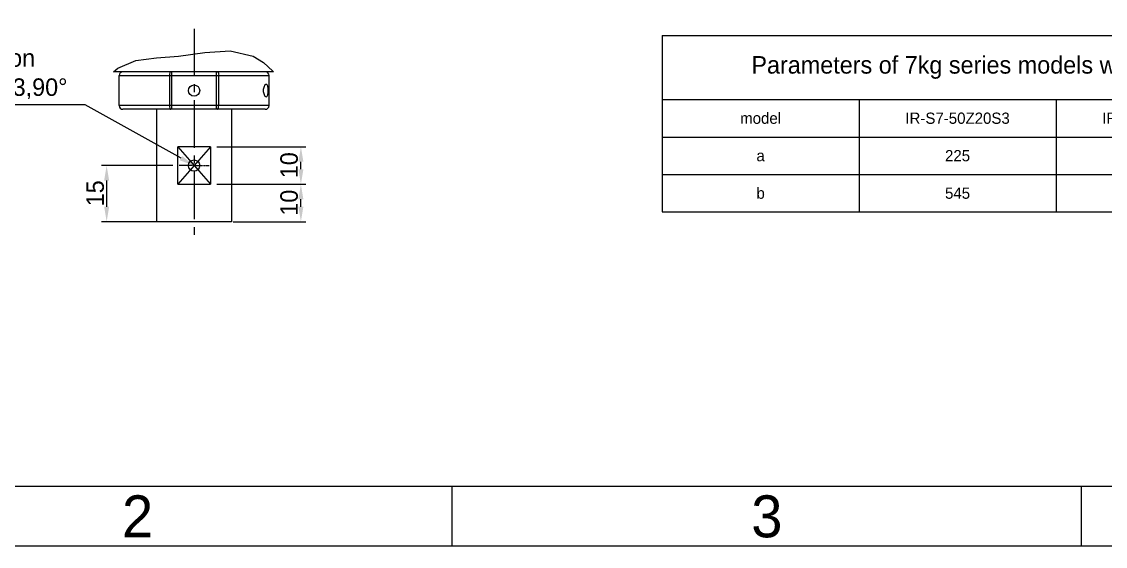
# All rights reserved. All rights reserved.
# Model space of a CAD drawing. Header units: millimetres. Extents: x 4086 to 8300, y 123 to 1549.
# Drawn here: x 6615.2 to 7049.2, y 123.6 to 333.6 of the extents above; entities that cross this region are included whole.
import ezdxf
from ezdxf import colors
from ezdxf.entities.mleader import LeaderData, LeaderLine
from ezdxf.enums import TextEntityAlignment as Align
from ezdxf.math import Vec2, Vec3

# ---------------------------------------------------------------- set-up
doc = ezdxf.new("R2010")
doc.units = ezdxf.units.MM
doc.linetypes.add('CENTER', pattern=[0.6, 0.375, -0.075, 0.075, -0.075])
doc.linetypes.add('CENTER2', pattern=[28.575, 19.05, -3.175, 3.175, -3.175])
for name, color, linetype in [('00_COMPONENTS', 7, 'Continuous'), ('03_ALL_AXES', 7, 'Continuous'), ('50_ALL_DETAILS', 7, 'Continuous'), ('51__DRAFT_DIMS', 7, 'Continuous'), ('多重引线', 7, 'Continuous')]:
    doc.layers.add(name, color=color, linetype=linetype)
doc.layers.add('标注层', color=7, linetype='Continuous', lineweight=0)
doc.styles.add('思源黑', font='SourceHanSansCN-Normal.ttf')
doc.dimstyles.new('尺寸标注_细节_1_2比例', dxfattribs={"dimtxt": 7, "dimasz": 6, "dimexe": 2, "dimexo": 1.5, "dimgap": 1, "dimtad": 1, "dimlfac": 2, "dimdsep": 46, "dimtxsty": '思源黑', "dimcen": 0.09, "dimadec": 0, "dimazin": 0, "dimtp": 0.01, "dimtm": 0.01, "dimtfac": 1, "dimtofl": 0, "dimtmove": 0, "dimatfit": 3, "dimfxl": 1, "dimtolj": 1, "dimarcsym": 0})

# ---------------------------------------------------------------- blocks, each defined once
blk = doc.blocks.new('1')
at = {"color": 2}
for p, q in [((6787.66, 123.62), (6787.66, 147.62)), ((7039.66, 123.62), (7039.66, 147.62))]:
    blk.add_line(p, q, dxfattribs=at)
for points in [[(6283.66, 123.62), (6283.66, 1549.22), (8299.66, 1549.22), (8299.66, 123.62)], [(6403.66, 147.62), (6403.66, 1525.22), (8275.66, 1525.22), (8275.66, 147.62)]]:
    blk.add_lwpolyline(points, close=True, dxfattribs=at)
at = {"color": 2, "style": '思源黑'}
for s, p in [('2', (6661.66, 135.62)), ('3', (6913.66, 135.62))]:
    blk.add_text(s, height=16.8, dxfattribs=at).set_placement(p, align=Align.MIDDLE_CENTER)
at = {"color": 7, "style": '思源黑'}
for tag, height, p in [('编号', 19.2, (8134.84, 252.67)), ('比例', 8, (7939.66, 171.62))]:
    blk.add_attdef(tag, text='', height=height, dxfattribs=at).set_placement(p, align=Align.MIDDLE)
at = {"linetype": 'Continuous', "lineweight": 0, "ltscale": 0.3, "style": '思源黑'}
for tag, p in [('当前页', (8121.35, 207.93)), ('总页数', (8160.27, 207.93))]:
    blk.add_attdef(tag, text='', height=8, dxfattribs=at).set_placement(p, align=Align.MIDDLE)
blk = doc.blocks.new('*D1657')
at = {"layer": '51__DRAFT_DIMS', "color": 0, "linetype": 'Continuous', "lineweight": -2}
for p, q in [((6693.33, 268.54), (6729.06, 268.54)), ((6727.06, 259.54), (6727.06, 262.54)), ((6699.94, 253.54), (6729.06, 253.54))]:
    blk.add_line(p, q, dxfattribs=at)
at = {"layer": '51__DRAFT_DIMS', "color": 0}
for points in [[(6728.06, 262.54), (6726.06, 262.54), (6727.06, 268.54)], [(6726.06, 259.54), (6728.06, 259.54), (6727.06, 253.54)]]:
    blk.add_solid(points, dxfattribs=at)
at = {"layer": 'Defpoints', "color": 0}
for p in [(6691.83, 268.54), (6727.06, 268.54), (6698.44, 253.54)]:
    blk.add_point(p, dxfattribs=at)
at = {"layer": '51__DRAFT_DIMS', "color": 0, "insert": (6718.81, 261.16), "char_height": 7, "attachment_point": 2, "rotation": 90, "style": '思源黑'}
blk.add_mtext('\\A1;\\A1;10', dxfattribs=at)
blk = doc.blocks.new('*D1658')
at = {"layer": '51__DRAFT_DIMS', "color": 0, "linetype": 'Continuous', "lineweight": -2}
for p, q in [((6693.33, 283.54), (6729.06, 283.54)), ((6727.06, 274.54), (6727.06, 277.54)), ((6693.33, 268.54), (6729.06, 268.54))]:
    blk.add_line(p, q, dxfattribs=at)
at = {"layer": '51__DRAFT_DIMS', "color": 0}
for points in [[(6728.06, 277.54), (6726.06, 277.54), (6727.06, 283.54)], [(6726.06, 274.54), (6728.06, 274.54), (6727.06, 268.54)]]:
    blk.add_solid(points, dxfattribs=at)
at = {"layer": 'Defpoints', "color": 0}
for p in [(6691.83, 283.54), (6727.06, 283.54), (6691.83, 268.54)]:
    blk.add_point(p, dxfattribs=at)
at = {"layer": '51__DRAFT_DIMS', "color": 0, "insert": (6718.81, 276.16), "char_height": 7, "attachment_point": 2, "rotation": 90, "style": '思源黑'}
blk.add_mtext('\\A1;\\A1;10', dxfattribs=at)
blk = doc.blocks.new('*D1659')
at = {"layer": '51__DRAFT_DIMS', "color": 0, "linetype": 'Continuous', "lineweight": -2}
for p, q in [((6675.79, 276.04), (6647.27, 276.04)), ((6649.27, 270.04), (6649.27, 259.54)), ((6671.29, 253.54), (6647.27, 253.54))]:
    blk.add_line(p, q, dxfattribs=at)
at = {"layer": '51__DRAFT_DIMS', "color": 0}
for points in [[(6650.27, 270.04), (6648.27, 270.04), (6649.27, 276.04)], [(6648.27, 259.54), (6650.27, 259.54), (6649.27, 253.54)]]:
    blk.add_solid(points, dxfattribs=at)
at = {"layer": 'Defpoints', "color": 0}
for p in [(6677.29, 276.04), (6649.27, 253.54), (6672.79, 253.54)]:
    blk.add_point(p, dxfattribs=at)
at = {"layer": '51__DRAFT_DIMS', "color": 0, "insert": (6641.15, 264.91), "char_height": 7, "attachment_point": 2, "rotation": 90, "style": '思源黑'}
blk.add_mtext('\\A1;\\A1;15', dxfattribs=at)
blk = doc.blocks.new('*T1660')
at = {"layer": '标注层', "color": 0, "lineweight": -2, "transparency": 16777216}
for p, q in [((0, 0), (315.49, 0)), ((0, 0), (0, -70.64)), ((315.49, 0), (315.49, -70.64)), ((0, -25.64), (315.49, -25.64)), ((78.87, -25.64), (78.87, -70.64)), ((157.75, -25.64), (157.75, -70.64)), ((236.62, -25.64), (236.62, -70.64)), ((0, -40.64), (315.49, -40.64)), ((0, -55.64), (315.49, -55.64)), ((0, -70.64), (315.49, -70.64))]:
    blk.add_line(p, q, dxfattribs=at)
at = {"layer": '标注层', "color": 0, "transparency": 16777216, "attachment_point": 5, "style": '思源黑'}
for s, insert, char_height, width in [('{\\C256;Parameters of 7kg series models with different arm lengths}', (157.75, -12.82), 7, 312.4948), ('model', (39.44, -33.14), 4.5, 75.8737), ('IR-S7-50Z20S3', (118.31, -33.14), 4.5, 75.8737), ('IR-S7-60Z20S3', (197.18, -33.14), 4.5, 75.8737), ('IR-S7-70Z20S3', (276.06, -33.14), 4.5, 75.8737), ('a', (39.44, -48.14), 4.5, 75.8737), ('225', (118.31, -48.14), 4.5, 75.8737), ('325', (197.18, -48.14), 4.5, 75.8737), ('425', (276.06, -48.14), 4.5, 75.8737), ('b', (39.44, -63.14), 4.5, 75.8737), ('545', (118.31, -63.14), 4.5, 75.8737), ('569', (197.18, -63.14), 4.5, 75.8737), ('599', (276.06, -63.14), 4.5, 75.8737)]:
    blk.add_mtext(s, dxfattribs=dict(at, insert=insert, char_height=char_height, width=width))

msp = doc.modelspace()

# ---------------------------------------------------------------- linework, layer by layer
at = {"color": 7, "linetype": 'Continuous'}
for p, q in [((6678.051, 319.8365), (6688.6267, 321.2135)), ((6688.6267, 321.2135), (6698.7577, 321.8839)), ((6698.7577, 321.8839), (6707.9865, 319.8365)), ((6653.6848, 314.9633), (6661.0191, 318.0141)), ((6661.0191, 318.0141), (6669.2969, 319.1735)), ((6669.2969, 319.1735), (6678.051, 319.8365)), ((6707.9865, 319.8365), (6712.1346, 317.2456)), ((6712.1346, 317.2456), (6715.8706, 313.7761)), ((6651.9681, 313.5419), (6653.6848, 314.9633)), ((6715.8706, 313.7761), (6716.0595, 313.5419))]:
    msp.add_line(p, q, dxfattribs=at)
at = {"layer": '00_COMPONENTS', "color": 7, "linetype": 'Continuous'}
for p, q in [((6716.0595, 313.5419), (6651.9681, 313.5419)), ((6675.4174, 298.5419), (6675.4174, 313.5419)), ((6693.1656, 313.5419), (6693.1656, 298.5419)), ((6654.2915, 300.0419), (6654.2915, 312.0419)), ((6654.2915, 312.0419), (6714.2915, 312.0419)), ((6674.4314, 312.0419), (6674.4314, 300.0419)), ((6694.1516, 300.0419), (6694.1516, 312.0419)), ((6714.2915, 300.0419), (6714.2915, 312.0419)), ((6714.2915, 300.0419), (6654.2915, 300.0419)), ((6712.7915, 298.5419), (6655.7922, 298.5419)), ((6669.2915, 298.5419), (6669.2915, 253.5419)), ((6699.2915, 298.5419), (6699.2915, 253.5419)), ((6677.7532, 268.5419), (6677.7532, 283.5419)), ((6690.8299, 283.5419), (6677.7532, 283.5419)), ((6690.8299, 283.5419), (6690.8299, 268.5419)), ((6677.7532, 268.5419), (6690.8299, 268.5419)), ((6699.2911, 253.5419), (6669.2919, 253.5419))]:
    msp.add_line(p, q, dxfattribs=at)
for points in [[(6674.9244, 313.5419), (6674.7385, 313.4312), (6674.5814, 313.1193), (6674.4712, 312.6326), (6674.4314, 312.0419)], [(6693.6586, 313.5419), (6693.8473, 313.4278), (6694.0073, 313.1026), (6694.1141, 312.616), (6694.1516, 312.0419)], [(6713.1422, 308.5169), (6712.9086, 308.4558), (6712.6712, 308.2727), (6712.4612, 307.9978), (6712.2874, 307.6601), (6712.1524, 307.2806), (6712.0574, 306.8776), (6712.0012, 306.4615), (6711.9827, 306.0419)], [(6713.989, 306.0419), (6713.9829, 306.385), (6713.9628, 306.7414), (6713.9266, 307.0947), (6713.8718, 307.435), (6713.7948, 307.7526), (6713.6918, 308.0354), (6713.5556, 308.2736), (6713.3775, 308.4459), (6713.1422, 308.5169)], [(6711.9827, 306.0419), (6712.0011, 305.6225), (6712.0572, 305.2076), (6712.1518, 304.8054), (6712.2862, 304.4264), (6712.4601, 304.0878), (6712.6693, 303.8132), (6712.9057, 303.6296), (6713.1422, 303.5669)], [(6713.1422, 303.5669), (6713.3752, 303.6366), (6713.5545, 303.8088), (6713.691, 304.0467), (6713.7941, 304.3291), (6713.8713, 304.6468), (6713.9264, 304.9875), (6713.9627, 305.3414), (6713.9829, 305.6988), (6713.989, 306.0419)], [(6674.4314, 300.0419), (6674.4678, 299.4764), (6674.5703, 298.9982), (6674.7302, 298.6631), (6674.9244, 298.5419)], [(6693.6586, 298.5419), (6693.8473, 298.6561), (6694.0073, 298.9813), (6694.1141, 299.4679), (6694.1516, 300.0419)]]:
    msp.add_lwpolyline(points, dxfattribs=at)
for centre in [(6684.2915, 306.0419), (6684.2915, 276.0419)]:
    msp.add_circle(centre, 2.25, dxfattribs=at)
for centre, start, end in [((6655.7915, 312.0419), 90, 180), ((6712.7915, 312.0419), 0, 90), ((6655.7915, 300.0419), 180, 270), ((6712.7915, 300.0419), 270, 0)]:
    msp.add_arc(centre, 1.5, start, end, dxfattribs=at)
at = {"layer": '03_ALL_AXES', "color": 7, "linetype": 'CENTER2'}
msp.add_line((6684.2915, 330.8014), (6684.2915, 246.0419), dxfattribs=at)
at = {"layer": '03_ALL_AXES', "color": 7, "linetype": 'CENTER'}
for q in [(6678.2914, 276.0419), (6690.2917, 276.0419)]:
    msp.add_line((6684.2915, 276.0419), q, dxfattribs=at)
at = {"layer": '50_ALL_DETAILS', "color": 7, "linetype": 'Continuous'}
for p, q in [((6677.7532, 283.5419), (6690.8299, 268.5419)), ((6690.8299, 283.5419), (6677.7532, 268.5419))]:
    msp.add_line(p, q, dxfattribs=at)

# ---------------------------------------------------------------- block references
for name, p in [('1', (0, 0)), ('*T1660', (6871.7256, 328.0909))]:
    msp.add_blockref(name, p)

# ---------------------------------------------------------------- dimensions: what is measured, and where the dimension line sits
at = {"layer": '51__DRAFT_DIMS', "color": 7, "linetype": 'Continuous'}
for base, p1, p2, angle, text, picture, middle in [((6727.0587, 283.5419), (6691.8299, 268.5419), (6691.8299, 283.5419), 90, '\\A1;10', '*D1658', (6727.0587, 276.1647)), ((6649.2716, 253.5419), (6677.2914, 276.0419), (6672.7915, 253.5419), 270, '\\A1;15', '*D1659', (6649.2716, 264.9051)), ((6727.0587, 268.5419), (6698.4407, 253.5419), (6691.8299, 268.5419), 90, '\\A1;10', '*D1657', (6727.0587, 261.1647))]:
    dim = msp.add_linear_dim(base=base, p1=p1, p2=p2, angle=angle, text=text, dimstyle='尺寸标注_细节_1_2比例', override={"dimtxsty": '思源黑'}, dxfattribs=at)
    dim.commit()
    dim.dimension.update_dxf_attribs({"geometry": picture, "text_midpoint": middle, "dimtype": 160})

# ---------------------------------------------------------------- leaders
at = {"layer": '多重引线'}
ml = msp.add_multileader_mtext('Standard', dxfattribs=at)
ml.set_content('\\pxql;1mm {\\C256;flat incision\\P\\pq*;tapered hole }φ3,90°', style='思源黑')
ml.set_leader_properties()
ml.build(insert=Vec2(0, 0))
ml.multileader.update_dxf_attribs({"text_left_attachment_type": 5, "text_right_attachment_type": 5, "dogleg_length": 1, "arrow_head_size": 6})
ctx = ml.context
ctx.base_point, ctx.char_height, ctx.arrow_head_size, ctx.plane_origin = Vec3(6548.9109, 300.3559), 7, 6, Vec3(6684.2915, 276.0419)
ctx.left_attachment, ctx.right_attachment, ctx.text_align_type = 5, 5, 2
notes = []
notes.append((ctx, [(0, (1, 1, 0), (6640.652, 300.3559), (-1, 0), 1, [(0, [(6684.2915, 276.0419)], 0, [])])]))
ctx.mtext.insert, ctx.mtext.flow_direction = Vec3(6550.9109, 322.5902), 5
for ctx, leaders in notes:
    for number, flags, end, landing, length, lines in leaders:
        leader = LeaderData()
        leader.index, (leader.has_last_leader_line, leader.has_dogleg_vector, leader.attachment_direction) = number, flags
        leader.last_leader_point, leader.dogleg_vector, leader.dogleg_length = Vec3(end), Vec3(landing), length
        for number, points, colour, breaks in lines:
            line = LeaderLine()
            line.index, line.vertices, line.color, line.breaks = number, Vec3.list(points), colors.encode_raw_color(colour), breaks
            leader.lines.append(line)
        ctx.leaders.append(leader)

doc.saveas('drawing.dxf')
